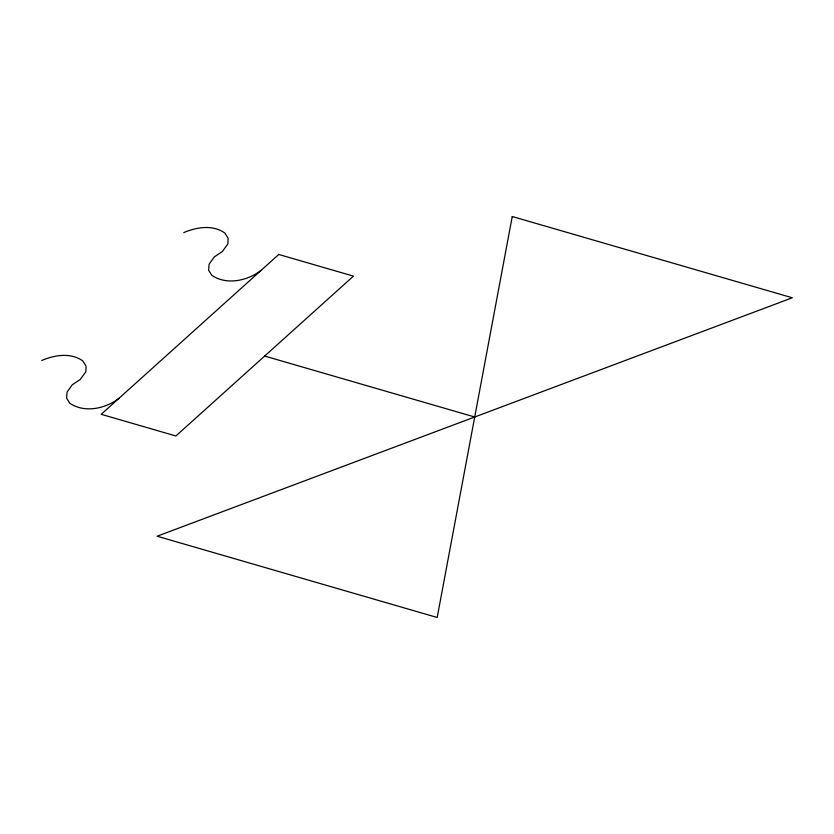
<?xml version="1.0" encoding="UTF-8"?>
<svg xmlns="http://www.w3.org/2000/svg" width="834" height="834" viewBox="0 0 834 834"><rect width="100%" height="100%" fill="white"/><g stroke="black" fill="none" stroke-linecap="round" stroke-linejoin="round"><path stroke-width="1.25" d="M261 270.445C247.489 280.818 226.775 285.405 211.878 275.387L208.604 270.185L209.115 264.149L214.328 256.903L222.376 251.514L227.911 243.83L228.099 238.232L224.836 233.03C212.712 224.398 196.605 227.161 183.741 232.592M118.96 398.329C105.449 408.702 84.734 413.289 69.827 403.27L66.564 398.068L67.074 392.032L72.287 384.787L80.335 379.397L85.871 371.714L86.048 366.116L82.785 360.913C70.671 352.282 54.554 355.044 41.7 360.476M264.67 356.055L474.713 417M512.243 216.517L437.183 617.483L157.126 536.22L792.3 297.78L512.243 216.517M278.764 254.464L101.206 414.31L175.891 435.984L353.449 276.127L278.764 254.464"/></g></svg>
